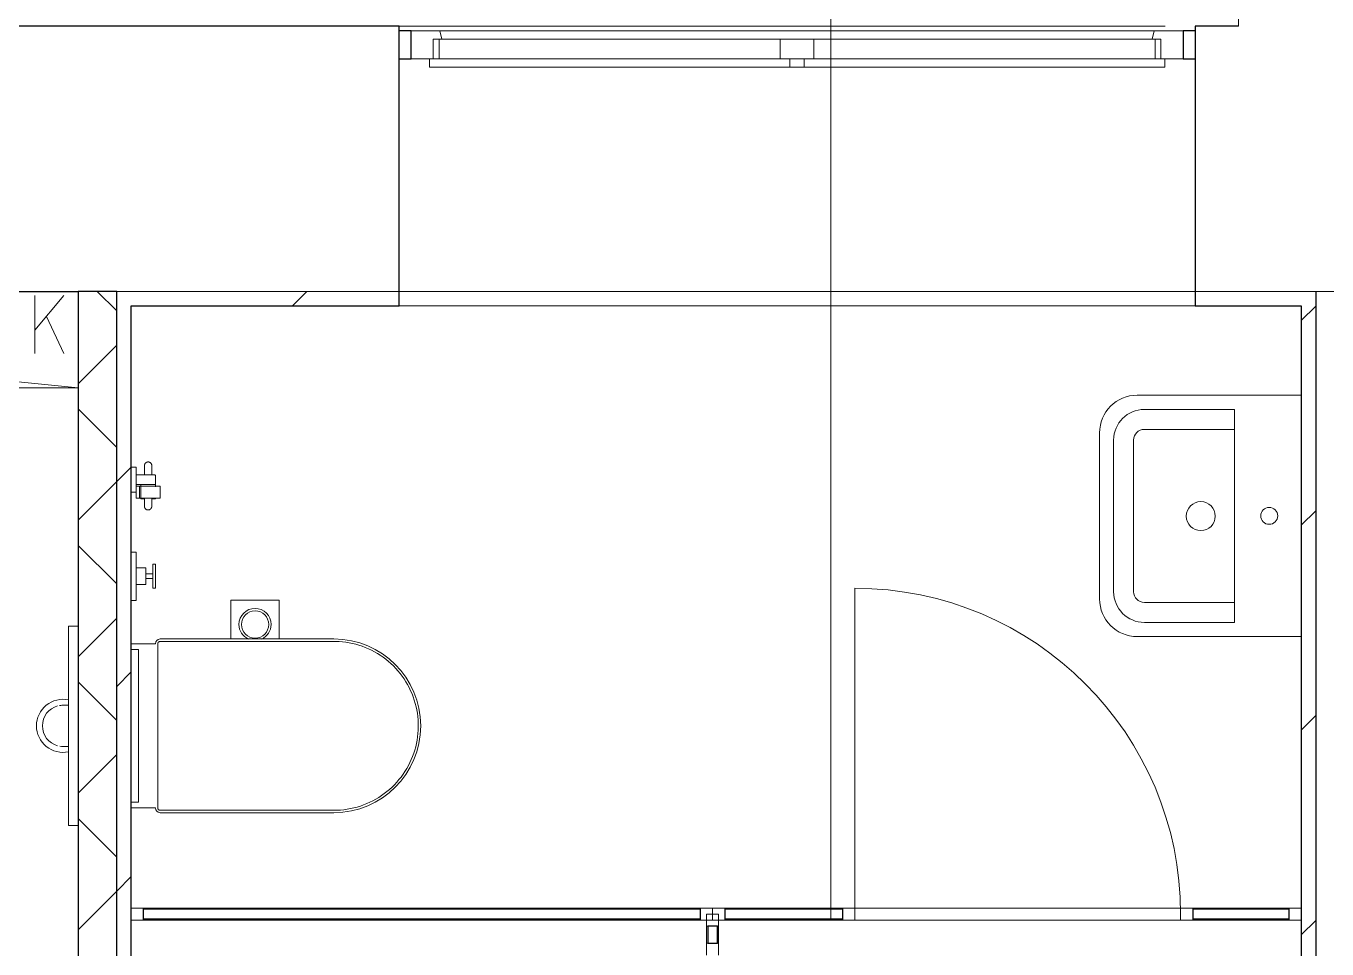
# Model space of a CAD drawing. Header units: millimetres. Extents: x -259809 to 472825, y -397243 to 31861.
# Drawn here: x 261303 to 264000, y -357015 to -355102 of the extents above; entities that cross this region are included whole.
import ezdxf

# ---------------------------------------------------------------- set-up
doc = ezdxf.new("R2010")
doc.units = ezdxf.units.MM
doc.linetypes.add('ADSK_Линия сетки', pattern=[25, 20, -2.5, 0, -2.5])
for name, color, linetype, lineweight in [('_ Окна', 252, 'Continuous', 30), ('Витраж', 252, 'Continuous', 9), ('Двери', 252, 'Continuous', 9), ('лс', 5, 'Continuous', 30), ('Обобщенные модели', 252, 'Continuous', 18), ('Окна', 252, 'Continuous', 9), ('Оси', 252, 'Continuous', 9), ('Перекрытие', 252, 'Continuous', 18), ('Сантехника', 252, 'Continuous', 18), ('Стены внутренние', 252, 'Continuous', 18), ('Стены наружные', 252, 'Continuous', 18), ('Стены разрез', 7, 'Continuous', 30)]:
    doc.layers.add(name, color=color, linetype=linetype, lineweight=lineweight)

# ---------------------------------------------------------------- blocks, each defined once
blk = doc.blocks.new('3 этаж')
at = {"color": 251, "lineweight": 18, "true_color": 0x636466}
for p, q in [((261381.6, -2972.1), (261321.6, -3043.6)), ((261321.6, -3092.1), (261321.6, -2972.1)), ((261381.6, -3092.1), (261345.6, -3015)), ((261184.5, -3140.6), (261411.4, -3163.4)), ((261411.4, -3163.4), (261136.4, -3163.4))]:
    blk.add_line(p, q, dxfattribs=at)
at = {"layer": '_ Окна', "color": 251, "true_color": 0x636466}
for p, q in [((262101.4, -2423.4), (262076.4, -2423.4)), ((262101.4, -2481.4), (262101.4, -2423.4)), ((263726.4, -2423.4), (263701.4, -2423.4)), ((263701.4, -2423.4), (263701.4, -2481.4)), ((262076.4, -2481.4), (262101.4, -2481.4)), ((263701.4, -2481.4), (263726.4, -2481.4))]:
    blk.add_line(p, q, dxfattribs=at)
at = {"layer": '_ Окна', "color": 251, "lineweight": 18, "true_color": 0x636466}
for p, q in [((262160.8, -2423.4), (262101.4, -2423.4)), ((262101.4, -2423.4), (262101.4, -2481.4)), ((262165.4, -2440.4), (262160.8, -2423.4)), ((263641.9, -2423.4), (263637.4, -2440.4)), ((263701.4, -2423.4), (263641.9, -2423.4)), ((263701.4, -2481.4), (263701.4, -2423.4)), ((262147.4, -2481.4), (262147.4, -2440.4)), ((262147.4, -2440.4), (262159.4, -2440.4)), ((263643.4, -2440.4), (263655.4, -2440.4)), ((263655.4, -2440.4), (263655.4, -2481.4)), ((262101.4, -2481.4), (262139.4, -2481.4)), ((263663.4, -2481.4), (263701.4, -2481.4))]:
    blk.add_line(p, q, dxfattribs=at)
at = {"layer": 'Витраж', "color": 251, "lineweight": 18, "true_color": 0x636466}
for p, q in [((261546.4, -4240.9), (261521.4, -4240.9)), ((261521.4, -4240.9), (261521.4, -4265.9)), ((261546.4, -4265.9), (261546.4, -4240.9)), ((262751.4, -4240.9), (262726.4, -4240.9)), ((262726.4, -4240.9), (262726.4, -4265.9)), ((262751.4, -4265.9), (262751.4, -4240.9)), ((261521.4, -4265.9), (261546.4, -4265.9)), ((262726.4, -4265.9), (262751.4, -4265.9))]:
    blk.add_line(p, q, dxfattribs=at)
at = {"layer": 'Витраж', "color": 251, "true_color": 0x636466}
for p, q in [((262701.4, -4240.9), (261546.4, -4240.9)), ((262996.4, -4240.9), (262751.4, -4240.9)), ((263696.4, -4240.9), (263021.4, -4240.9)), ((263921.4, -4240.9), (263721.4, -4240.9)), ((262701.4, -4265.9), (261546.4, -4265.9)), ((262713.9, -4278.4), (262713.9, -4313.4)), ((262738.9, -4278.4), (262738.9, -4313.4)), ((262996.4, -4265.9), (262751.4, -4265.9)), ((263696.4, -4265.9), (263021.4, -4265.9)), ((263921.4, -4265.9), (263721.4, -4265.9))]:
    blk.add_line(p, q, dxfattribs=at)
at = {"layer": 'Витраж', "color": 251, "lineweight": 18, "true_color": 0x636466, "extrusion": (0, 0, -1)}
for p, q in [((262726.4, -4240.9), (262701.4, -4240.9)), ((262701.4, -4240.9), (262701.4, -4265.9)), ((262738.9, -4253.4), (262713.9, -4253.4)), ((262713.9, -4253.4), (262713.9, -4278.4)), ((262726.4, -4265.9), (262726.4, -4240.9)), ((262738.9, -4278.4), (262738.9, -4253.4)), ((263021.4, -4240.9), (262996.4, -4240.9)), ((262996.4, -4240.9), (262996.4, -4265.9)), ((263021.4, -4265.9), (263021.4, -4240.9)), ((263721.4, -4240.9), (263696.4, -4240.9)), ((263696.4, -4240.9), (263696.4, -4265.9)), ((263721.4, -4265.9), (263721.4, -4240.9)), ((263946.4, -4240.9), (263921.4, -4240.9)), ((263921.4, -4240.9), (263921.4, -4265.9)), ((263946.4, -4265.9), (263946.4, -4240.9)), ((262701.4, -4265.9), (262726.4, -4265.9)), ((262713.9, -4278.4), (262738.9, -4278.4)), ((262996.4, -4265.9), (263021.4, -4265.9)), ((263696.4, -4265.9), (263721.4, -4265.9)), ((263921.4, -4265.9), (263946.4, -4265.9)), ((262738.9, -4313.4), (262713.9, -4313.4)), ((262713.9, -4313.4), (262713.9, -4338.4)), ((262738.9, -4338.4), (262738.9, -4313.4))]:
    blk.add_line(p, q, dxfattribs=at)
at = {"layer": 'Двери', "color": 251, "true_color": 0x636466}
blk.add_line((263021.4, -4240.9), (263021.4, -3578.4), dxfattribs=at)
blk.add_arc((263021.4, -4253.4), 675, 0, 90, dxfattribs=at)
at = {"layer": 'Обобщенные модели', "color": 251, "true_color": 0x636466}
for p, q in [((263946.4, -3178.4), (263606.4, -3178.4)), ((263808.4, -3207.9), (263621.2, -3207.9)), ((263808.4, -3207.9), (263808.4, -3649)), ((263528.4, -3256.4), (263528.4, -3428.5)), ((263621.2, -3249.2), (263808.4, -3249.2)), ((263557.6, -3585.5), (263557.6, -3271.4)), ((263598.9, -3585.5), (263598.9, -3271.4)), ((263528.4, -3428.5), (263528.4, -3600.5)), ((263808.4, -3607.7), (263621.2, -3607.7)), ((263808.4, -3649), (263621.2, -3649)), ((263606.4, -3678.5), (263946.4, -3678.5))]:
    blk.add_line(p, q, dxfattribs=at)
blk.add_circle((263880.1, -3428.4), 17.5, dxfattribs=at)
for centre, radius, start, end in [((263606.4, -3256.4), 78, 90, 180), ((263621.2, -3271.4), 63.6, 90, 180), ((263621.2, -3271.4), 22.3, 90, 180), ((263738.2, -3428.9), 30, 90, 270), ((263738.2, -3428.9), 30, 270, 90), ((263621.2, -3585.5), 63.6, 180, 270), ((263621.2, -3585.5), 22.3, 180, 270), ((263606.4, -3600.5), 78, 180, 270)]:
    blk.add_arc(centre, radius, start, end, dxfattribs=at)
at = {"layer": 'Окна', "color": 251, "true_color": 0x636466}
for p, q in [((263641.9, -2423.4), (262160.8, -2423.4)), ((262159.4, -2440.4), (262866.4, -2440.4)), ((262159.4, -2481.4), (262159.4, -2440.4)), ((262866.4, -2440.4), (262936.4, -2440.4)), ((262866.4, -2440.4), (262866.4, -2481.4)), ((262936.4, -2440.4), (263643.4, -2440.4)), ((262936.4, -2481.4), (262936.4, -2440.4)), ((263643.4, -2440.4), (263643.4, -2481.4)), ((262139.4, -2481.4), (262886.4, -2481.4)), ((262139.4, -2498.4), (262139.4, -2481.4)), ((262886.4, -2498.4), (262139.4, -2498.4)), ((262886.4, -2481.4), (262916.4, -2481.4)), ((262886.4, -2481.4), (262886.4, -2498.4)), ((262916.4, -2498.4), (262886.4, -2498.4)), ((262916.4, -2481.4), (263663.4, -2481.4)), ((262916.4, -2498.4), (262916.4, -2481.4)), ((263663.4, -2498.4), (262916.4, -2498.4)), ((263663.4, -2481.4), (263663.4, -2498.4))]:
    blk.add_line(p, q, dxfattribs=at)
at = {"layer": 'Оси', "color": 251, "linetype": 'ADSK_Линия сетки', "ltscale": 200, "true_color": 0x636466}
for p, q in [((262971.4, -263.4), (262971.4, -31389.6)), ((314038.7, -2963.4), (237099.1, -2963.4))]:
    blk.add_line(p, q, dxfattribs=at)
at = {"layer": 'Перекрытие', "color": 251, "true_color": 0x636466}
blk.add_line((261411.4, -3163.4), (261136.4, -3163.4), dxfattribs=at)
at = {"layer": 'Сантехника', "color": 251, "true_color": 0x636466}
for p, q in [((261556, -3316.7), (261556.3, -3316.7)), ((261556.3, -3316.7), (261556.6, -3316.7)), ((261556.6, -3316.7), (261556.9, -3316.7)), ((261531.4, -3327.4), (261521.4, -3327.4)), ((261531.4, -3328.1), (261531.4, -3327.4)), ((261531.4, -3332.4), (261531.4, -3327.4)), ((261531.4, -3332.4), (261531.4, -3366.9)), ((261570.4, -3343.4), (261531.4, -3343.4)), ((261548.9, -3323.3), (261549, -3323)), ((261548.9, -3323.6), (261548.9, -3323.3)), ((261548.9, -3323.9), (261548.9, -3323.6)), ((261548.9, -3324.2), (261548.9, -3323.9)), ((261548.9, -3324.2), (261548.9, -3324.2)), ((261548.9, -3324.2), (261548.9, -3324.3)), ((261548.9, -3324.4), (261548.9, -3324.2)), ((261548.9, -3324.2), (261548.9, -3324.2)), ((261548.9, -3324.2), (261548.9, -3324.2)), ((261548.9, -3324.3), (261548.9, -3324.5)), ((261548.9, -3324.6), (261548.9, -3324.4)), ((261548.9, -3324.5), (261548.9, -3324.8)), ((261548.9, -3324.9), (261548.9, -3324.6)), ((261548.9, -3324.8), (261548.9, -3325.2)), ((261548.9, -3325.2), (261548.9, -3324.9)), ((261548.9, -3325.2), (261548.9, -3325.6)), ((261548.9, -3325.6), (261548.9, -3325.2)), ((261548.9, -3325.6), (261548.9, -3326.1)), ((261548.9, -3326.1), (261548.9, -3325.6)), ((261548.9, -3326.1), (261548.9, -3326.7)), ((261548.9, -3326.6), (261548.9, -3326.1)), ((261548.9, -3327.2), (261548.9, -3326.6)), ((261548.9, -3326.7), (261548.9, -3327.4)), ((261548.9, -3327.9), (261548.9, -3327.2)), ((261548.9, -3327.4), (261548.9, -3328.1)), ((261548.9, -3328.1), (261548.9, -3328.9)), ((261548.9, -3328.9), (261548.9, -3329.8)), ((261548.9, -3329.8), (261548.9, -3330.8)), ((261548.9, -3330.8), (261548.9, -3331.8)), ((261548.9, -3331.8), (261548.9, -3332.9)), ((261548.9, -3332.9), (261548.9, -3334.1)), ((261548.9, -3334.1), (261548.9, -3335.3)), ((261548.9, -3335.3), (261548.9, -3336.6)), ((261548.9, -3336.4), (261548.9, -3335.3)), ((261548.9, -3337.6), (261548.9, -3336.4)), ((261548.9, -3336.6), (261548.9, -3337.9)), ((261548.9, -3338.9), (261548.9, -3337.6)), ((261548.9, -3337.9), (261548.9, -3338.8)), ((261548.9, -3339.7), (261548.9, -3338.8)), ((261548.9, -3340.2), (261548.9, -3338.9)), ((261548.9, -3341), (261548.9, -3339.7)), ((261548.9, -3341.6), (261548.9, -3340.2)), ((261548.9, -3342.3), (261548.9, -3341)), ((261548.9, -3342.9), (261548.9, -3341.6)), ((261549, -3322.7), (261549.1, -3322.4)), ((261549, -3323), (261549, -3322.7)), ((261549.1, -3322.1), (261549.2, -3321.8)), ((261549.1, -3322.4), (261549.1, -3322.1)), ((261549.2, -3321.8), (261549.3, -3321.5)), ((261549.3, -3321.5), (261549.4, -3321.2)), ((261549.4, -3321.2), (261549.6, -3321)), ((261549.6, -3321), (261549.7, -3320.7)), ((261549.7, -3320.7), (261549.8, -3320.4)), ((261549.8, -3320.4), (261550, -3320.2)), ((261550, -3320.2), (261550.2, -3319.9)), ((261550.2, -3319.9), (261550.3, -3319.7)), ((261550.3, -3319.7), (261550.5, -3319.4)), ((261550.5, -3319.4), (261550.7, -3319.2)), ((261550.7, -3319.2), (261550.9, -3319)), ((261550.9, -3319), (261551.1, -3318.8)), ((261551.1, -3318.8), (261551.4, -3318.6)), ((261551.4, -3318.6), (261551.6, -3318.4)), ((261551.6, -3318.4), (261551.8, -3318.2)), ((261551.8, -3318.2), (261552.1, -3318)), ((261552.1, -3318), (261552.3, -3317.8)), ((261552.3, -3317.8), (261552.6, -3317.7)), ((261552.6, -3317.7), (261552.8, -3317.5)), ((261552.8, -3317.5), (261553.1, -3317.4)), ((261553.1, -3317.4), (261553.4, -3317.3)), ((261553.4, -3317.3), (261553.6, -3317.2)), ((261553.6, -3317.2), (261553.9, -3317.1)), ((261553.9, -3317.1), (261554.2, -3317)), ((261554.2, -3317), (261554.5, -3316.9)), ((261554.5, -3316.9), (261554.8, -3316.8)), ((261554.8, -3316.8), (261555.1, -3316.8)), ((261555.1, -3316.8), (261555.4, -3316.7)), ((261555.4, -3316.7), (261555.7, -3316.7)), ((261555.7, -3316.7), (261556, -3316.7)), ((261556.9, -3316.7), (261557.2, -3316.7)), ((261557.2, -3316.7), (261557.5, -3316.7)), ((261557.5, -3316.7), (261557.8, -3316.8)), ((261557.8, -3316.8), (261558.1, -3316.9)), ((261558.1, -3316.9), (261558.4, -3316.9)), ((261558.4, -3316.9), (261558.6, -3317)), ((261558.6, -3317), (261558.9, -3317.1)), ((261558.9, -3317.1), (261559.2, -3317.2)), ((261559.2, -3317.2), (261559.5, -3317.3)), ((261559.5, -3317.3), (261559.7, -3317.5)), ((261559.7, -3317.5), (261560, -3317.6)), ((261560, -3317.6), (261560.3, -3317.8)), ((261560.3, -3317.8), (261560.5, -3317.9)), ((261560.5, -3317.9), (261560.8, -3318.1)), ((261560.8, -3318.1), (261561, -3318.3)), ((261561, -3318.3), (261561.2, -3318.5)), ((261561.2, -3318.5), (261561.5, -3318.7)), ((261561.5, -3318.7), (261561.7, -3318.9)), ((261561.7, -3318.9), (261561.9, -3319.1)), ((261561.9, -3319.1), (261562.1, -3319.3)), ((261562.1, -3319.3), (261562.3, -3319.5)), ((261562.3, -3319.5), (261562.5, -3319.8)), ((261562.5, -3319.8), (261562.6, -3320)), ((261562.6, -3320), (261562.8, -3320.3)), ((261562.8, -3320.3), (261562.9, -3320.5)), ((261562.9, -3320.5), (261563.1, -3320.8)), ((261563.1, -3320.8), (261563.2, -3321.1)), ((261563.2, -3321.1), (261563.3, -3321.4)), ((261563.3, -3321.4), (261563.4, -3321.6)), ((261563.4, -3321.6), (261563.5, -3321.9)), ((261563.5, -3321.9), (261563.6, -3322.2)), ((261563.6, -3322.2), (261563.7, -3322.5)), ((261563.7, -3322.5), (261563.7, -3322.8)), ((261563.7, -3322.8), (261563.8, -3323.1)), ((261563.8, -3323.1), (261563.8, -3323.4)), ((261563.8, -3323.4), (261563.8, -3323.7)), ((261563.8, -3323.7), (261563.9, -3324)), ((261563.9, -3324), (261563.9, -3324.2)), ((261563.9, -3324.3), (261563.9, -3324.2)), ((261563.9, -3324.2), (261563.9, -3324.2)), ((261563.9, -3324.2), (261563.9, -3324.2)), ((261563.9, -3324.2), (261563.9, -3324.3)), ((261563.9, -3324.4), (261563.9, -3324.3)), ((261563.9, -3324.3), (261563.9, -3324.5)), ((261563.9, -3324.7), (261563.9, -3324.4)), ((261563.9, -3324.5), (261563.9, -3324.7)), ((261563.9, -3325), (261563.9, -3324.7)), ((261563.9, -3324.7), (261563.9, -3325)), ((261563.9, -3325.4), (261563.9, -3325)), ((261563.9, -3325), (261563.9, -3325.4)), ((261563.9, -3325.9), (261563.9, -3325.4)), ((261563.9, -3325.4), (261563.9, -3325.8)), ((261563.9, -3325.8), (261563.9, -3326.3)), ((261563.9, -3326.5), (261563.9, -3325.9)), ((261563.9, -3326.3), (261563.9, -3326.9)), ((261563.9, -3327.1), (261563.9, -3326.5)), ((261563.9, -3326.9), (261563.9, -3327.5)), ((261563.9, -3327.8), (261563.9, -3327.1)), ((261563.9, -3328.6), (261563.9, -3327.8)), ((261563.9, -3329.5), (261563.9, -3328.6)), ((261563.9, -3330.4), (261563.9, -3329.5)), ((261563.9, -3331.4), (261563.9, -3330.4)), ((261563.9, -3332.5), (261563.9, -3331.4)), ((261563.9, -3333.6), (261563.9, -3332.5)), ((261563.9, -3334.8), (261563.9, -3333.6)), ((261563.9, -3336.1), (261563.9, -3334.8)), ((261563.9, -3335.8), (261563.9, -3337)), ((261563.9, -3337.4), (261563.9, -3336.1)), ((261563.9, -3337), (261563.9, -3338.2)), ((261563.9, -3338.8), (261563.9, -3337.4)), ((261563.9, -3338.2), (261563.9, -3339.5)), ((261563.9, -3338.8), (261563.9, -3340.2)), ((261563.9, -3339.5), (261563.9, -3340.8)), ((261563.9, -3340.2), (261563.9, -3341.5)), ((261563.9, -3340.8), (261563.9, -3342.2)), ((261563.9, -3341.5), (261563.9, -3342.8)), ((261563.9, -3342.2), (261563.9, -3343.4)), ((261531.4, -3363.4), (261570.4, -3363.4)), ((261531.4, -3366.9), (261538.4, -3366.9)), ((261531.4, -3391.9), (261531.4, -3366.9)), ((261538.4, -3366.9), (261541.4, -3366.9)), ((261538.4, -3366.9), (261538.4, -3391.9)), ((261541.4, -3363.4), (261541.4, -3366.9)), ((261571.4, -3363.4), (261541.4, -3363.4)), ((261581.4, -3366.9), (261541.4, -3366.9)), ((261541.4, -3367.6), (261541.4, -3367.9)), ((261541.4, -3390.9), (261541.4, -3367.9)), ((261541.4, -3390.9), (261541.4, -3367.9)), ((261571.4, -3362.4), (261571.4, -3344.4)), ((261571.4, -3367.9), (261571.4, -3363.4)), ((261581.4, -3367), (261581.4, -3366.9)), ((261581.4, -3367.9), (261581.4, -3366.9)), ((261581.4, -3367.9), (261581.4, -3390.9)), ((261521.4, -3379.4), (261531.4, -3379.4)), ((261538.4, -3391.9), (261531.4, -3391.9)), ((261541.4, -3391.9), (261538.4, -3391.9)), ((261541.4, -3390.9), (261541.4, -3391.2)), ((261541.4, -3391.9), (261541.4, -3393.4)), ((261541.4, -3391.9), (261581.4, -3391.9)), ((261541.4, -3393.4), (261548.9, -3393.4)), ((261548.9, -3393.4), (261548.9, -3390.9)), ((261548.9, -3394.1), (261548.9, -3395.5)), ((261548.9, -3395.5), (261548.9, -3396.8)), ((261548.9, -3396.8), (261548.9, -3398.1)), ((261563.9, -3390.9), (261563.9, -3393.4)), ((261563.9, -3393.2), (261563.9, -3394.1)), ((261563.9, -3393.4), (261571.4, -3393.4)), ((261563.9, -3395), (261563.9, -3394.1)), ((261563.9, -3396.3), (261563.9, -3395)), ((261563.9, -3397.6), (261563.9, -3396.3)), ((261571.4, -3393.4), (261571.4, -3390.9)), ((261581.4, -3391.9), (261581.4, -3390.9)), ((261581.4, -3391.9), (261581.4, -3391.8)), ((261548.9, -3398.1), (261548.9, -3399.3)), ((261548.9, -3399.3), (261548.9, -3400.4)), ((261548.9, -3400.4), (261548.9, -3401.5)), ((261548.9, -3401.5), (261548.9, -3402.5)), ((261548.9, -3402.5), (261548.9, -3403.4)), ((261548.9, -3403.4), (261548.9, -3404.3)), ((261548.9, -3404.3), (261548.9, -3405.1)), ((261548.9, -3405.1), (261548.9, -3405.8)), ((261548.9, -3406), (261548.9, -3405.4)), ((261548.9, -3405.8), (261548.9, -3406.4)), ((261548.9, -3406.6), (261548.9, -3406)), ((261548.9, -3406.4), (261548.9, -3407)), ((261548.9, -3407.1), (261548.9, -3406.6)), ((261548.9, -3407), (261548.9, -3407.5)), ((261548.9, -3407.5), (261548.9, -3407.1)), ((261548.9, -3407.9), (261548.9, -3407.5)), ((261548.9, -3407.5), (261548.9, -3407.9)), ((261548.9, -3408.2), (261548.9, -3407.9)), ((261548.9, -3407.9), (261548.9, -3408.2)), ((261548.9, -3408.4), (261548.9, -3408.2)), ((261548.9, -3408.2), (261548.9, -3408.5)), ((261548.9, -3408.6), (261548.9, -3408.4)), ((261548.9, -3408.5), (261548.9, -3408.6)), ((261548.9, -3408.7), (261548.9, -3408.6)), ((261548.9, -3408.6), (261548.9, -3408.7)), ((261548.9, -3408.9), (261548.9, -3408.7)), ((261548.9, -3408.7), (261548.9, -3408.7)), ((261548.9, -3408.7), (261548.9, -3408.7)), ((261548.9, -3409.2), (261548.9, -3408.9)), ((261548.9, -3409.5), (261548.9, -3409.2)), ((261548.9, -3409.8), (261548.9, -3409.5)), ((261549, -3410.1), (261548.9, -3409.8)), ((261549, -3410.4), (261549, -3410.1)), ((261549.1, -3410.7), (261549, -3410.4)), ((261549.2, -3411), (261549.1, -3410.7)), ((261549.3, -3411.2), (261549.2, -3411)), ((261549.4, -3411.5), (261549.3, -3411.2)), ((261549.5, -3411.8), (261549.4, -3411.5)), ((261549.6, -3412.1), (261549.5, -3411.8)), ((261549.8, -3412.3), (261549.6, -3412.1)), ((261549.9, -3412.6), (261549.8, -3412.3)), ((261550.1, -3412.9), (261549.9, -3412.6)), ((261550.3, -3413.1), (261550.1, -3412.9)), ((261550.4, -3413.3), (261550.3, -3413.1)), ((261550.6, -3413.6), (261550.4, -3413.3)), ((261550.8, -3413.8), (261550.6, -3413.6)), ((261551, -3414), (261550.8, -3413.8)), ((261551.2, -3414.2), (261551, -3414)), ((261551.5, -3414.4), (261551.2, -3414.2)), ((261551.7, -3414.6), (261551.5, -3414.4)), ((261551.9, -3414.8), (261551.7, -3414.6)), ((261552.2, -3415), (261551.9, -3414.8)), ((261552.4, -3415.1), (261552.2, -3415)), ((261552.7, -3415.3), (261552.4, -3415.1)), ((261553, -3415.4), (261552.7, -3415.3)), ((261553.2, -3415.6), (261553, -3415.4)), ((261553.5, -3415.7), (261553.2, -3415.6)), ((261553.8, -3415.8), (261553.5, -3415.7)), ((261554.1, -3415.9), (261553.8, -3415.8)), ((261554.4, -3416), (261554.1, -3415.9)), ((261554.7, -3416), (261554.4, -3416)), ((261554.9, -3416.1), (261554.7, -3416)), ((261555.2, -3416.2), (261554.9, -3416.1)), ((261555.5, -3416.2), (261555.2, -3416.2)), ((261555.8, -3416.2), (261555.5, -3416.2)), ((261556.1, -3416.2), (261555.8, -3416.2)), ((261556.4, -3416.2), (261556.1, -3416.2)), ((261556.7, -3416.2), (261556.4, -3416.2)), ((261557, -3416.2), (261556.7, -3416.2)), ((261557.3, -3416.2), (261557, -3416.2)), ((261557.6, -3416.1), (261557.3, -3416.2)), ((261557.9, -3416.1), (261557.6, -3416.1)), ((261558.2, -3416), (261557.9, -3416.1)), ((261558.5, -3415.9), (261558.2, -3416)), ((261558.8, -3415.8), (261558.5, -3415.9)), ((261559.1, -3415.7), (261558.8, -3415.8)), ((261559.4, -3415.6), (261559.1, -3415.7)), ((261559.6, -3415.5), (261559.4, -3415.6)), ((261559.9, -3415.3), (261559.6, -3415.5)), ((261560.2, -3415.2), (261559.9, -3415.3)), ((261560.4, -3415), (261560.2, -3415.2)), ((261560.7, -3414.9), (261560.4, -3415)), ((261560.9, -3414.7), (261560.7, -3414.9)), ((261561.1, -3414.5), (261560.9, -3414.7)), ((261561.4, -3414.3), (261561.1, -3414.5)), ((261561.6, -3414.1), (261561.4, -3414.3)), ((261561.8, -3413.9), (261561.6, -3414.1)), ((261562, -3413.7), (261561.8, -3413.9)), ((261562.2, -3413.4), (261562, -3413.7)), ((261562.4, -3413.2), (261562.2, -3413.4)), ((261562.5, -3413), (261562.4, -3413.2)), ((261562.7, -3412.7), (261562.5, -3413)), ((261562.9, -3412.5), (261562.7, -3412.7)), ((261563, -3412.2), (261562.9, -3412.5)), ((261563.1, -3411.9), (261563, -3412.2)), ((261563.3, -3411.7), (261563.1, -3411.9)), ((261563.4, -3411.4), (261563.3, -3411.7)), ((261563.5, -3411.1), (261563.4, -3411.4)), ((261563.6, -3410.8), (261563.5, -3411.1)), ((261563.7, -3410.2), (261563.6, -3410.5)), ((261563.6, -3410.5), (261563.6, -3410.8)), ((261563.8, -3409.9), (261563.7, -3410.2)), ((261563.9, -3409), (261563.8, -3409.3)), ((261563.8, -3409.3), (261563.8, -3409.6)), ((261563.8, -3409.6), (261563.8, -3409.9)), ((261563.9, -3398.8), (261563.9, -3397.6)), ((261563.9, -3400), (261563.9, -3398.8)), ((261563.9, -3401.1), (261563.9, -3400)), ((261563.9, -3402.1), (261563.9, -3401.1)), ((261563.9, -3403.1), (261563.9, -3402.1)), ((261563.9, -3404), (261563.9, -3403.1)), ((261563.9, -3404.8), (261563.9, -3404)), ((261563.9, -3405.5), (261563.9, -3404.8)), ((261563.9, -3406.2), (261563.9, -3405.5)), ((261563.9, -3405.7), (261563.9, -3406.3)), ((261563.9, -3406.8), (261563.9, -3406.2)), ((261563.9, -3406.3), (261563.9, -3406.8)), ((261563.9, -3406.8), (261563.9, -3407.3)), ((261563.9, -3407.3), (261563.9, -3406.8)), ((261563.9, -3407.3), (261563.9, -3407.7)), ((261563.9, -3407.7), (261563.9, -3407.3)), ((261563.9, -3407.7), (261563.9, -3408)), ((261563.9, -3408.1), (261563.9, -3407.7)), ((261563.9, -3408), (261563.9, -3408.3)), ((261563.9, -3408.4), (261563.9, -3408.1)), ((261563.9, -3408.3), (261563.9, -3408.5)), ((261563.9, -3408.6), (261563.9, -3408.4)), ((261563.9, -3408.5), (261563.9, -3408.7)), ((261563.9, -3408.7), (261563.9, -3408.6)), ((261563.9, -3408.7), (261563.9, -3409)), ((261563.9, -3408.7), (261563.9, -3408.7)), ((261563.9, -3408.7), (261563.9, -3408.7)), ((261563.9, -3408.7), (261563.9, -3408.7)), ((261531.4, -3503.4), (261521.4, -3503.4)), ((261531.4, -3504), (261531.4, -3503.4)), ((261531.4, -3518.4), (261531.4, -3503.4)), ((261531.4, -3518.4), (261531.4, -3588.4)), ((261571.4, -3528.4), (261566.4, -3528.4)), ((261566.4, -3528.4), (261566.4, -3533.4)), ((261566.4, -3528.4), (261566.4, -3530.9)), ((261571.4, -3530.9), (261571.4, -3528.4)), ((261571.4, -3533.4), (261571.4, -3528.4)), ((261551.4, -3535.9), (261531.4, -3535.9)), ((261551.4, -3570.9), (261551.4, -3535.9)), ((261566.4, -3548.4), (261551.4, -3548.4)), ((261551.4, -3558.4), (261566.4, -3558.4)), ((261566.4, -3569.4), (261566.4, -3533.4)), ((261571.4, -3533.4), (261571.4, -3569.4)), ((261531.4, -3570.9), (261551.4, -3570.9)), ((261566.4, -3569.4), (261566.4, -3578.4)), ((261566.4, -3577.2), (261566.4, -3578.4)), ((261566.4, -3578.4), (261571.4, -3578.4)), ((261571.4, -3578.4), (261571.4, -3569.4)), ((261571.4, -3578.4), (261571.4, -3577.2)), ((261521.4, -3603.4), (261531.4, -3603.4)), ((261531.4, -3603.4), (261531.4, -3588.4)), ((261531.4, -3603.4), (261531.4, -3602.9)), ((261828, -3603.3), (261728, -3603.3)), ((261728, -3603.3), (261728, -3683.4)), ((261828, -3683.4), (261828, -3603.3)), ((261571.4, -3693.4), (261521.4, -3693.4)), ((261576.5, -3692.4), (261576.4, -3692.6)), ((261576.4, -3692.6), (261576.4, -3692.8)), ((261576.4, -3692.8), (261576.4, -3693)), ((261576.4, -3693), (261576.4, -3693.2)), ((261576.4, -3693.2), (261576.4, -3693.4)), ((261576.4, -3693.4), (261576.4, -3693.4)), ((261576.4, -3693.4), (261576.4, -4033.4)), ((261576.6, -3692), (261576.5, -3692.2)), ((261576.5, -3692.2), (261576.5, -3692.4)), ((261576.7, -3691.6), (261576.6, -3691.8)), ((261576.6, -3691.8), (261576.6, -3692)), ((261576.8, -3691.4), (261576.7, -3691.6)), ((261576.9, -3691.3), (261576.8, -3691.4)), ((261577, -3690.9), (261576.9, -3691.1)), ((261576.9, -3691.1), (261576.9, -3691.3)), ((261577.1, -3690.7), (261577, -3690.9)), ((261577.3, -3690.6), (261577.1, -3690.7)), ((261577.4, -3690.4), (261577.3, -3690.6)), ((261577.5, -3690.3), (261577.4, -3690.4)), ((261577.6, -3690.1), (261577.5, -3690.3)), ((261577.8, -3690), (261577.6, -3690.1)), ((261577.9, -3689.8), (261577.8, -3690)), ((261578.1, -3689.7), (261577.9, -3689.8)), ((261578.2, -3689.6), (261578.1, -3689.7)), ((261578.4, -3689.4), (261578.2, -3689.6)), ((261578.5, -3689.3), (261578.4, -3689.4)), ((261578.7, -3689.2), (261578.5, -3689.3)), ((261578.9, -3689.1), (261578.7, -3689.2)), ((261579, -3689), (261578.9, -3689.1)), ((261579.2, -3688.9), (261579, -3689)), ((261579.4, -3688.8), (261579.2, -3688.9)), ((261579.6, -3688.8), (261579.4, -3688.8)), ((261579.8, -3688.7), (261579.6, -3688.8)), ((261580, -3688.6), (261579.8, -3688.7)), ((261580.2, -3688.6), (261580, -3688.6)), ((261580.4, -3688.5), (261580.2, -3688.6)), ((261580.6, -3688.5), (261580.4, -3688.5)), ((261580.8, -3688.5), (261580.6, -3688.5)), ((261581, -3688.5), (261580.8, -3688.5)), ((261581.2, -3688.4), (261581, -3688.5)), ((261581.4, -3688.4), (261581.2, -3688.4)), ((261941.4, -3683.4), (261581.4, -3683.4)), ((261941.4, -3688.4), (261581.4, -3688.4)), ((261945.1, -3688.5), (261941.4, -3688.4)), ((261952.1, -3688.8), (261945.1, -3688.5)), ((261959.1, -3689.3), (261952.1, -3688.8)), ((261966.1, -3690.2), (261959.1, -3689.3)), ((261973, -3691.3), (261966.1, -3690.2)), ((261979.8, -3692.7), (261973, -3691.3)), ((261986.6, -3694.4), (261979.8, -3692.7)), ((261521.4, -3705.2), (261536.4, -3705.2)), ((261536.4, -3705.2), (261536.4, -4021.6)), ((261993.3, -3696.3), (261986.6, -3694.4)), ((262000, -3698.6), (261993.3, -3696.3)), ((262006.5, -3701), (262000, -3698.6)), ((262013, -3703.8), (262006.5, -3701)), ((262019.3, -3706.8), (262013, -3703.8)), ((262025.5, -3710), (262019.3, -3706.8)), ((262031.6, -3713.5), (262025.5, -3710)), ((262037.5, -3717.2), (262031.6, -3713.5)), ((262043.3, -3721.2), (262037.5, -3717.2)), ((262048.9, -3725.4), (262043.3, -3721.2)), ((262054.3, -3729.8), (262048.9, -3725.4)), ((262059.6, -3734.4), (262054.3, -3729.8)), ((262064.6, -3739.2), (262059.6, -3734.4)), ((262069.5, -3744.3), (262064.6, -3739.2)), ((262074.2, -3749.5), (262069.5, -3744.3)), ((262078.6, -3754.9), (262074.2, -3749.5)), ((262082.8, -3760.5), (262078.6, -3754.9)), ((262086.8, -3766.2), (262082.8, -3760.5)), ((262090.6, -3772.1), (262086.8, -3766.2)), ((262094.2, -3778.1), (262090.6, -3772.1)), ((262097.4, -3784.3), (262094.2, -3778.1)), ((262100.5, -3790.6), (262097.4, -3784.3)), ((262103.3, -3797), (262100.5, -3790.6)), ((262105.8, -3803.6), (262103.3, -3797)), ((262108.1, -3810.2), (262105.8, -3803.6)), ((262110.1, -3816.9), (262108.1, -3810.2)), ((262111.8, -3823.7), (262110.1, -3816.9)), ((262113.2, -3830.5), (262111.8, -3823.7)), ((262114.4, -3837.4), (262113.2, -3830.5)), ((262115.3, -3844.4), (262114.4, -3837.4)), ((262115.9, -3851.3), (262115.3, -3844.4)), ((262116.3, -3858.3), (262115.9, -3851.3)), ((262114.9, -3886.3), (262115.6, -3879.3)), ((262115.6, -3879.3), (262116.1, -3872.3)), ((262116.1, -3872.3), (262116.3, -3865.3)), ((262116.3, -3865.3), (262116.3, -3858.3)), ((262109, -3913.6), (262110.9, -3906.9)), ((262110.9, -3906.9), (262112.5, -3900.1)), ((262112.5, -3900.1), (262113.8, -3893.2)), ((262113.8, -3893.2), (262114.9, -3886.3)), ((262098.9, -3939.7), (262101.8, -3933.3)), ((262101.8, -3933.3), (262104.5, -3926.9)), ((262104.5, -3926.9), (262106.9, -3920.3)), ((262106.9, -3920.3), (262109, -3913.6)), ((262080.6, -3969.5), (262084.7, -3963.8)), ((262084.7, -3963.8), (262088.6, -3958)), ((262088.6, -3958), (262092.3, -3952)), ((262092.3, -3952), (262095.7, -3945.9)), ((262095.7, -3945.9), (262098.9, -3939.7)), ((262056.7, -3995), (262061.9, -3990.3)), ((262061.9, -3990.3), (262066.9, -3985.4)), ((262066.9, -3985.4), (262071.7, -3980.3)), ((262071.7, -3980.3), (262076.2, -3974.9)), ((262076.2, -3974.9), (262080.6, -3969.5)), ((262022.2, -4018.7), (262028.3, -4015.3)), ((262028.3, -4015.3), (262034.3, -4011.7)), ((262034.3, -4011.7), (262040.2, -4007.9)), ((262040.2, -4007.9), (262045.9, -4003.8)), ((262045.9, -4003.8), (262051.4, -3999.5)), ((262051.4, -3999.5), (262056.7, -3995)), ((261536.4, -4021.6), (261521.4, -4021.6)), ((261521.4, -4033.4), (261571.4, -4033.4)), ((261576.4, -4033.4), (261576.4, -4033.6)), ((261576.4, -4033.6), (261576.4, -4033.8)), ((261576.4, -4033.8), (261576.4, -4034)), ((261576.4, -4034), (261576.4, -4034.2)), ((261576.4, -4034.2), (261576.5, -4034.4)), ((261576.5, -4034.4), (261576.5, -4034.6)), ((261576.5, -4034.6), (261576.6, -4034.8)), ((261576.6, -4034.8), (261576.6, -4035)), ((261576.6, -4035), (261576.7, -4035.2)), ((261576.7, -4035.2), (261576.8, -4035.4)), ((261576.8, -4035.4), (261576.8, -4035.6)), ((261576.8, -4035.6), (261576.9, -4035.8)), ((261576.9, -4035.8), (261577, -4035.9)), ((261577, -4035.9), (261577.1, -4036.1)), ((261577.1, -4036.1), (261577.2, -4036.3)), ((261577.2, -4036.3), (261577.3, -4036.4)), ((261577.3, -4036.4), (261577.5, -4036.6)), ((261577.5, -4036.6), (261577.6, -4036.7)), ((261577.6, -4036.7), (261577.7, -4036.9)), ((261577.7, -4036.9), (261577.9, -4037)), ((261577.9, -4037), (261578, -4037.2)), ((261578, -4037.2), (261578.2, -4037.3)), ((261578.2, -4037.3), (261578.3, -4037.4)), ((261578.3, -4037.4), (261578.5, -4037.5)), ((261578.5, -4037.5), (261578.7, -4037.7)), ((261578.7, -4037.7), (261578.8, -4037.8)), ((261578.8, -4037.8), (261579, -4037.9)), ((261579, -4037.9), (261579.2, -4037.9)), ((261579.2, -4037.9), (261579.4, -4038)), ((261579.4, -4038), (261579.5, -4038.1)), ((261579.5, -4038.1), (261579.7, -4038.2)), ((261579.7, -4038.2), (261579.9, -4038.2)), ((261579.9, -4038.2), (261580.1, -4038.3)), ((261580.1, -4038.3), (261580.3, -4038.3)), ((261580.3, -4038.3), (261580.5, -4038.4)), ((261580.5, -4038.4), (261580.7, -4038.4)), ((261580.7, -4038.4), (261580.9, -4038.4)), ((261580.9, -4038.4), (261581.1, -4038.4)), ((261581.1, -4038.4), (261581.3, -4038.4)), ((261581.3, -4038.4), (261581.4, -4038.4)), ((261581.4, -4038.4), (261941.4, -4038.4)), ((261581.4, -4043.4), (261941.4, -4043.4)), ((261941.4, -4038.4), (261948.4, -4038.3)), ((261948.4, -4038.3), (261955.3, -4037.9)), ((261955.3, -4037.9), (261962.3, -4037.2)), ((261962.3, -4037.2), (261969.2, -4036.2)), ((261969.2, -4036.2), (261976.1, -4035)), ((261976.1, -4035), (261983, -4033.4)), ((261983, -4033.4), (261989.7, -4031.6)), ((261989.7, -4031.6), (261996.4, -4029.6)), ((261996.4, -4029.6), (262003, -4027.2)), ((262003, -4027.2), (262009.5, -4024.6)), ((262009.5, -4024.6), (262015.9, -4021.8)), ((262015.9, -4021.8), (262022.2, -4018.7))]:
    blk.add_line(p, q, dxfattribs=at)
at = {"layer": 'Сантехника', "color": 251, "lineweight": 9, "true_color": 0x636466}
for p, q in [((261411.4, -3656.7), (261391.4, -3656.7)), ((261391.4, -3656.7), (261391.4, -3681.7)), ((261391.4, -4045.2), (261391.4, -3681.7)), ((261380, -3820.7), (261379.9, -3820.7)), ((261379.9, -3820.7), (261379.9, -3820.7)), ((261380.1, -3820.7), (261380, -3820.7)), ((261380.3, -3820.7), (261380.1, -3820.7)), ((261380.6, -3820.7), (261380.3, -3820.7)), ((261380.9, -3820.7), (261380.6, -3820.7)), ((261381.3, -3820.7), (261380.9, -3820.7)), ((261381.8, -3820.7), (261381.3, -3820.7)), ((261382.3, -3820.7), (261381.8, -3820.7)), ((261383, -3820.7), (261382.3, -3820.7)), ((261383.7, -3820.7), (261383, -3820.7)), ((261384.4, -3820.7), (261383.7, -3820.7)), ((261385.2, -3820.7), (261384.4, -3820.7)), ((261386.1, -3820.7), (261385.2, -3820.7)), ((261387, -3820.7), (261386.1, -3820.7)), ((261388, -3820.7), (261387, -3820.7)), ((261389.1, -3820.7), (261388, -3820.7)), ((261390.2, -3820.7), (261389.1, -3820.7)), ((261379.9, -3906.1), (261379.9, -3906.1)), ((261379.9, -3906.1), (261380.1, -3906.1)), ((261380.1, -3906.1), (261380.2, -3906.1)), ((261380.2, -3906.1), (261380.5, -3906.1)), ((261380.5, -3906.1), (261380.8, -3906.1)), ((261380.8, -3906.1), (261381.2, -3906.1)), ((261381.2, -3906.1), (261381.7, -3906.1)), ((261381.7, -3906.1), (261382.2, -3906.1)), ((261382.2, -3906.1), (261382.8, -3906.1)), ((261382.8, -3906.1), (261383.5, -3906.1)), ((261383.5, -3906.1), (261384.2, -3906.1)), ((261384.2, -3906.1), (261385, -3906.1)), ((261385, -3906.1), (261385.9, -3906.1)), ((261385.9, -3906.1), (261386.8, -3906.1)), ((261386.8, -3906.1), (261387.8, -3906.1)), ((261387.8, -3906.1), (261388.8, -3906.1)), ((261388.8, -3906.1), (261389.9, -3906.1)), ((261389.9, -3906.1), (261391.1, -3906.1)), ((261391.4, -4045.2), (261391.4, -4070.2)), ((261391.4, -4070.2), (261411.4, -4070.2))]:
    blk.add_line(p, q, dxfattribs=at)
at = {"layer": 'Сантехника', "color": 251, "true_color": 0x636466}
for centre, radius, start, end in [((261570.4, -3344.4), 1, 0, 90), ((261570.4, -3362.4), 1, 270, 0), ((261778, -3653.3), 33.3, 0, 180), ((261778, -3653.3), 28.3, 0, 180), ((261778, -3653.3), 33.3, 180, 245.7495), ((261778, -3653.3), 28.3, 180, 0), ((261778, -3653.3), 33.3, 294.2505, 0), ((261581.4, -3693.4), 10, 90, 180), ((261581.4, -3693.4), 5, 150, 180), ((261581.4, -3693.4), 5, 150, 180), ((261581.4, -3693.4), 5, 150, 180), ((261581.4, -3693.4), 5, 90, 120), ((261581.4, -3693.4), 5, 90, 120), ((261581.4, -3693.4), 5, 105, 120), ((261941.4, -3863.4), 180, 270, 90), ((261941.4, -3863.4), 175, 89.0922, 90), ((261941.4, -3863.4), 175, 89.0922, 90), ((261581.4, -4033.4), 10, 180, 270), ((261581.4, -4033.4), 5, 180, 210), ((261581.4, -4033.4), 5, 180, 210), ((261581.4, -4033.4), 5, 180, 210), ((261581.4, -4033.4), 5, 240, 270), ((261581.4, -4033.4), 5, 240, 270), ((261581.4, -4033.4), 5, 240, 255), ((261941.4, -3863.4), 175, 270, 270.9078), ((261941.4, -3863.4), 175, 270, 270.9078)]:
    blk.add_arc(centre, radius, start, end, dxfattribs=at)
at = {"layer": 'Сантехника', "color": 251, "lineweight": 9, "true_color": 0x636466}
for radius, start, end in [(55, 77.9742, 180), (42.7, 105, 180), (42.7, 87.2428, 99.4986), (42.7, 90, 92.5338), (55, 180, 282.0258), (42.7, 180, 255), (42.7, 260.8699, 270), (42.7, 267.9172, 270), (42.7, 272.2417, 274.1976)]:
    blk.add_arc((261379.9, -3863.4), radius, start, end, dxfattribs=at)
at = {"layer": 'Стены внутренние', "color": 251, "true_color": 0x636466}
for p, q in [((263816.4, -613.4), (263816.4, -2413.4)), ((262076.4, -2413.4), (263664.4, -2413.4)), ((261491.4, -2963.4), (262076.4, -2963.4)), ((263726.4, -2963.4), (263976.4, -2963.4))]:
    blk.add_line(p, q, dxfattribs=at)
at = {"layer": 'Стены внутренние', "color": 251, "lineweight": 30, "true_color": 0x636466}
for p, q in [((262076.4, -2413.4), (260916.4, -2413.4)), ((262076.4, -2963.4), (262076.4, -2413.4)), ((263816.4, -2413.4), (263726.4, -2413.4)), ((263726.4, -2413.4), (263726.4, -2963.4)), ((261136.4, -2963.4), (261411.4, -2963.4)), ((263976.4, -2963.4), (263976.4, -8968.4))]:
    blk.add_line(p, q, dxfattribs=at)
at = {"layer": 'Стены наружные', "color": 251, "lineweight": 30, "true_color": 0x636466}
for p, q in [((261411.4, -2963.4), (261411.4, -6893.4)), ((261491.4, -2963.4), (261411.4, -2963.4)), ((261491.4, -6893.4), (261491.4, -2963.4)), ((262076.4, -2993.4), (262076.4, -2963.4)), ((263726.4, -2963.4), (263726.4, -2993.4)), ((261521.4, -2993.4), (262076.4, -2993.4)), ((261521.4, -6863.4), (261521.4, -2993.4)), ((263726.4, -2993.4), (263946.4, -2993.4)), ((263946.4, -2993.4), (263946.4, -8938.4))]:
    blk.add_line(p, q, dxfattribs=at)
at = {"layer": 'Стены наружные', "color": 251, "linetype": 'Continuous', "lineweight": 9, "true_color": 0x636466}
for p, q in [((261491.4, -3003.8), (261451, -2963.4)), ((261855.3, -2993.4), (261885.3, -2963.4)), ((263946.4, -3023.7), (263976.4, -2993.7)), ((261411.4, -3154.5), (261491.4, -3074.5)), ((261491.4, -3286.6), (261411.4, -3206.6)), ((261491.4, -3357.4), (261521.4, -3327.4)), ((261411.4, -3437.4), (261491.4, -3357.4)), ((263946.4, -3447.9), (263976.4, -3417.9)), ((261491.4, -3569.5), (261411.4, -3489.5)), ((261411.4, -3720.2), (261491.4, -3640.2)), ((261491.4, -3852.3), (261411.4, -3772.3)), ((261491.4, -3781.6), (261521.4, -3751.6)), ((263946.4, -3872.2), (263976.4, -3842.2)), ((261411.4, -4003), (261491.4, -3923)), ((261491.4, -4135.2), (261411.4, -4055.2)), ((261491.4, -4205.9), (261521.4, -4175.9)), ((261411.4, -4285.9), (261491.4, -4205.9)), ((263946.4, -4296.5), (263976.4, -4266.5))]:
    blk.add_line(p, q, dxfattribs=at)
at = {"layer": 'Стены наружные', "color": 251, "true_color": 0x636466}
blk.add_line((263726.4, -2993.4), (262076.4, -2993.4), dxfattribs=at)
at = {"layer": 'Стены разрез', "color": 251, "true_color": 0x636466}
for p, q in [((262701.4, -4243.4), (261546.4, -4243.4)), ((261546.4, -4243.4), (261546.4, -4263.4)), ((262701.4, -4263.4), (262701.4, -4243.4)), ((262996.4, -4243.4), (262751.4, -4243.4)), ((262751.4, -4243.4), (262751.4, -4263.4)), ((262996.4, -4263.4), (262996.4, -4243.4)), ((263921.4, -4243.4), (263721.4, -4243.4)), ((263721.4, -4243.4), (263721.4, -4263.4)), ((263921.4, -4263.4), (263921.4, -4243.4)), ((261546.4, -4263.4), (262701.4, -4263.4)), ((262736.4, -4278.4), (262716.4, -4278.4)), ((262716.4, -4278.4), (262716.4, -4313.4)), ((262736.4, -4313.4), (262736.4, -4278.4)), ((262751.4, -4263.4), (262996.4, -4263.4)), ((263721.4, -4263.4), (263921.4, -4263.4)), ((262716.4, -4313.4), (262736.4, -4313.4))]:
    blk.add_line(p, q, dxfattribs=at)

msp = doc.modelspace()

# ---------------------------------------------------------------- hatches: boundary and pattern name
at = {"layer": 'лс', "lineweight": 5, "true_color": 0xf26722}
h = msp.add_hatch(dxfattribs=at)
h.set_pattern_fill('ANSI31', color=30, scale=100)
h.set_pattern_definition([(45, (0, 56557.33), (-224.5064, 224.5064), [])])
h.paths.add_polyline_path([(258100.4, -355818.6), (250612.8, -355818.6), (250612.8, -364053.8), (270046.6, -364053.8), (270046.6, -362206.6), (258100.4, -362206.6)])
edge = h.paths.add_edge_path(flags=16)
edge.add_ellipse((252003.3, -356537), major_axis=(911.9, 0), ratio=0.29514, start_angle=0, end_angle=360)

# ---------------------------------------------------------------- block references
msp.add_blockref('3 этаж', (0, -352688.9))

doc.saveas('drawing.dxf')
